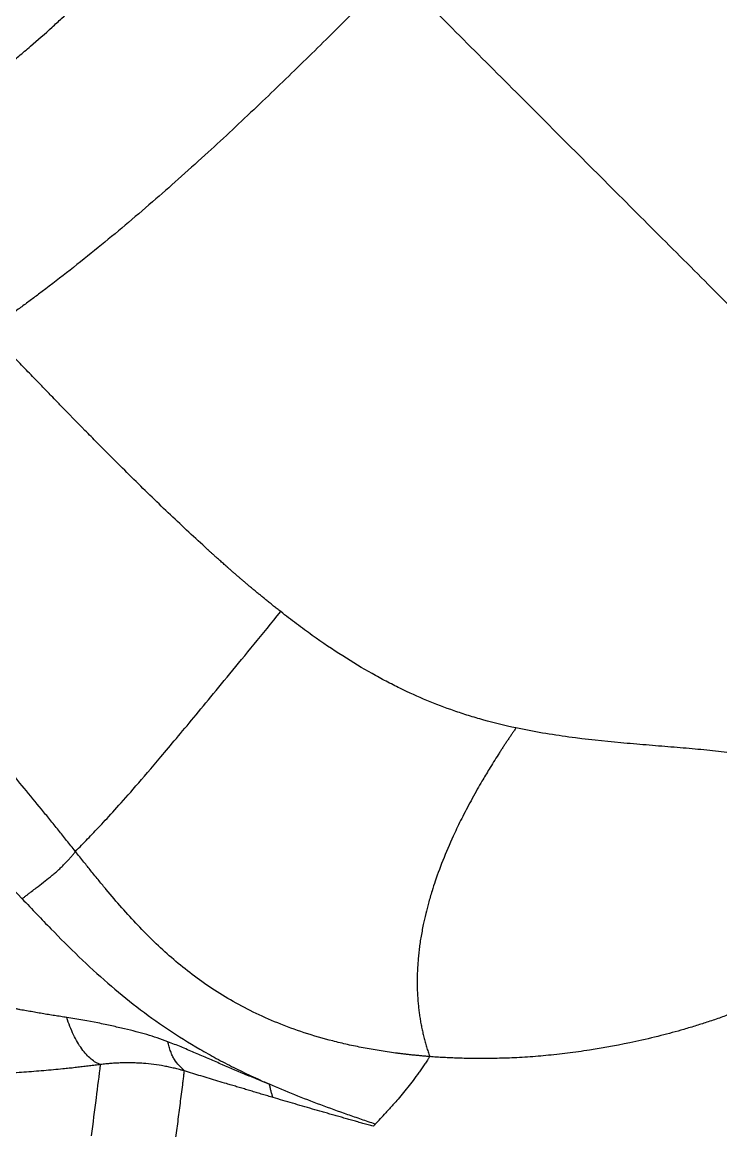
# Model space of a CAD drawing. Extents: x 0 to 84, y -21 to 126.
# Drawn here: x 53.16 to 61.47, y 12.71 to 25.89 of the extents above; entities that cross this region are included whole.
import ezdxf

# ---------------------------------------------------------------- set-up
doc = ezdxf.new("R2010")
doc.units = 0
doc.header["$MEASUREMENT"] = 0
doc.layers.add('1', color=4, linetype='Continuous')

# ---------------------------------------------------------------- blocks, each defined once
blk = doc.blocks.new('PRODIGY')
at = {"layer": '1', "color": 3, "linetype": 'Continuous', "lineweight": 25}
blk.add_line((48.146, 20.765), (53.161, 15.469), dxfattribs=at)
for points, knots in [([(50.994, 24.091), (51.011, 24.099), (51.046, 24.115), (51.097, 24.141), (51.148, 24.166), (51.199, 24.192), (51.25, 24.218), (51.301, 24.245), (51.351, 24.272), (51.401, 24.299), (51.45, 24.326), (51.5, 24.353), (51.549, 24.381), (51.598, 24.409), (51.646, 24.438), (51.695, 24.466), (51.743, 24.495), (51.791, 24.524), (51.838, 24.553), (51.885, 24.582), (51.932, 24.612), (51.979, 24.642), (52.026, 24.672), (52.072, 24.702), (52.118, 24.733), (52.164, 24.763), (52.209, 24.794), (52.255, 24.825), (52.3, 24.856), (52.344, 24.888), (52.389, 24.919), (52.433, 24.951), (52.477, 24.983), (52.521, 25.015), (52.564, 25.047), (52.607, 25.079), (52.65, 25.112), (52.693, 25.144), (52.735, 25.177), (52.778, 25.209), (52.819, 25.242), (52.881, 25.291), (52.963, 25.357), (53.05, 25.428), (53.149, 25.511), (53.301, 25.64), (53.471, 25.79), (53.671, 25.974), (53.858, 26.15), (54.073, 26.358), (54.21, 26.494), (54.277, 26.559)], [0, 0, 0, 0, 0.0139741, 0.0279275, 0.0418588, 0.0557665, 0.0696495, 0.0835069, 0.0973378, 0.1111417, 0.1249182, 0.1386667, 0.1523873, 0.1660797, 0.1797439, 0.1933799, 0.2069879, 0.220568, 0.2341203, 0.2476452, 0.2611427, 0.274613, 0.2880563, 0.3014727, 0.3148623, 0.3282248, 0.3415599, 0.3548669, 0.3681453, 0.3813943, 0.3946132, 0.4078013, 0.4209575, 0.4340811, 0.447171, 0.4602262, 0.4732456, 0.4862279, 0.4991719, 0.5120764, 0.5249398, 0.5377609, 0.5696011, 0.6011415, 0.6193523, 0.6632403, 0.7459361, 0.7833918, 0.8599805, 0.932484, 1, 1, 1, 1]), ([(57.595, 26.501), (57.505, 26.411), (57.324, 26.23), (56.961, 25.868), (56.505, 25.418), (55.947, 24.879), (55.464, 24.426), (55.062, 24.063), (54.746, 23.784), (54.429, 23.513), (54.103, 23.241), (53.775, 22.978), (53.515, 22.777), (53.328, 22.636), (53.214, 22.551), (53.1, 22.468), (52.987, 22.386), (52.874, 22.305), (52.798, 22.252), (52.761, 22.226)], [0, 0, 0, 0, 0.059163, 0.118326, 0.236661, 0.354973, 0.476979, 0.542635, 0.605615, 0.672054, 0.736301, 0.80292, 0.867811, 0.890201, 0.912443, 0.934539, 0.956495, 0.978314, 1, 1, 1, 1]), ([(63.688, 20.409), (62.904, 21.193), (62.712, 21.385), (62.409, 21.687), (62.096, 22.001), (61.774, 22.322), (61.445, 22.651), (61.111, 22.986), (60.771, 23.325), (60.429, 23.667), (60.084, 24.012), (59.618, 24.478), (59.031, 25.066), (58.32, 25.777), (57.838, 26.259), (57.595, 26.501)], [0, 0, 0, 0, 0.05576, 0.112545, 0.168682, 0.225319, 0.282864, 0.342188, 0.403103, 0.46568, 0.529241, 0.594464, 0.72712, 0.862717, 1, 1, 1, 1]), ([(56.237, 18.883), (56.223, 18.894), (56.195, 18.916), (56.153, 18.949), (56.112, 18.982), (56.072, 19.014), (56.033, 19.046), (55.996, 19.077), (55.959, 19.107), (55.923, 19.137), (55.888, 19.166), (55.855, 19.194), (55.822, 19.222), (55.791, 19.249), (55.76, 19.275), (55.731, 19.3), (55.702, 19.325), (55.675, 19.348), (55.649, 19.371), (55.624, 19.393), (55.6, 19.414), (55.577, 19.434), (55.555, 19.454), (55.534, 19.472), (55.515, 19.49), (55.496, 19.506), (55.479, 19.522), (55.462, 19.536), (55.447, 19.55), (55.433, 19.563), (55.42, 19.575), (55.408, 19.585), (55.397, 19.595), (55.387, 19.604), (55.378, 19.612), (55.371, 19.619), (55.293, 19.69), (55.144, 19.827), (54.925, 20.033), (54.707, 20.243), (54.489, 20.456), (54.272, 20.672), (54.078, 20.866), (53.862, 21.086), (53.702, 21.249), (53.569, 21.386), (53.498, 21.459), (53.4, 21.56), (53.277, 21.687), (53.128, 21.842), (52.953, 22.025), (52.828, 22.156), (52.761, 22.226)], [0, 0, 0, 0, 0.011014, 0.021813, 0.032396, 0.042761, 0.052904, 0.062822, 0.07251, 0.081962, 0.091173, 0.100138, 0.108851, 0.117307, 0.125502, 0.133431, 0.14109, 0.148475, 0.155583, 0.162411, 0.168955, 0.175215, 0.181186, 0.186869, 0.19226, 0.197359, 0.202165, 0.206677, 0.210893, 0.214814, 0.218437, 0.221763, 0.224791, 0.227519, 0.229948, 0.232076, 0.233904, 0.295233, 0.357407, 0.420329, 0.483841, 0.547684, 0.611829, 0.655585, 0.740948, 0.754427, 0.775749, 0.804919, 0.84194, 0.886806, 0.939501, 1, 1, 1, 1]), ([(53.795, 16.032), (53.777, 16.054), (53.742, 16.098), (53.691, 16.162), (53.642, 16.223), (53.575, 16.306), (53.492, 16.409), (53.357, 16.575), (53.188, 16.78), (52.916, 17.107), (52.572, 17.512), (52.22, 17.913), (51.935, 18.232), (51.722, 18.467), (51.505, 18.702), (51.291, 18.934), (51.072, 19.168), (50.892, 19.359), (50.746, 19.513), (50.638, 19.626), (50.528, 19.742), (50.454, 19.82), (50.416, 19.859)], [0, 0, 0, 0, 0.017727, 0.034765, 0.051115, 0.066778, 0.10058, 0.13294, 0.198384, 0.262818, 0.389233, 0.513531, 0.574197, 0.636223, 0.696199, 0.757932, 0.817526, 0.879112, 0.908535, 0.93849, 0.968977, 1, 1, 1, 1]), ([(53.795, 16.032), (53.844, 16.082), (53.891, 16.13), (53.988, 16.229), (54.036, 16.28), (54.142, 16.392), (54.199, 16.453), (54.328, 16.596), (54.4, 16.677), (54.567, 16.869), (54.661, 16.979), (54.881, 17.238), (55.006, 17.387), (55.292, 17.73), (55.452, 17.925), (55.814, 18.365), (56.015, 18.611), (56.237, 18.883)], [0, 0, 0, 0, 0.125, 0.125, 0.25, 0.25, 0.375, 0.375, 0.5, 0.5, 0.625, 0.625, 0.75, 0.75, 0.875, 0.875, 1, 1, 1, 1]), ([(59.036, 17.5), (58.903, 17.528), (58.774, 17.56), (58.591, 17.611), (58.531, 17.628), (58.414, 17.665), (58.357, 17.684), (58.19, 17.742), (58.082, 17.783), (57.869, 17.871), (57.763, 17.919), (57.601, 17.998), (57.547, 18.026), (57.436, 18.084), (57.38, 18.114), (57.21, 18.21), (57.094, 18.28), (56.856, 18.432), (56.735, 18.513), (56.551, 18.645), (56.488, 18.691), (56.363, 18.785), (56.3, 18.833), (56.237, 18.883)], [0, 0, 0, 0, 0.125, 0.125, 0.1875, 0.1875, 0.25, 0.25, 0.375, 0.375, 0.5, 0.5, 0.5625, 0.5625, 0.625, 0.625, 0.75, 0.75, 0.875, 0.875, 0.9375, 0.9375, 1, 1, 1, 1]), ([(59.036, 17.5), (59.029, 17.489), (59.013, 17.466), (58.991, 17.433), (58.967, 17.399), (58.944, 17.364), (58.921, 17.329), (58.897, 17.293), (58.873, 17.256), (58.849, 17.219), (58.796, 17.137), (58.722, 17.018), (58.64, 16.881), (58.552, 16.729), (58.476, 16.589), (58.386, 16.416), (58.288, 16.214), (58.175, 15.954), (58.091, 15.728), (58.033, 15.549), (57.995, 15.42), (57.961, 15.287), (57.936, 15.178), (57.918, 15.083), (57.904, 15.005), (57.892, 14.929), (57.883, 14.854), (57.875, 14.781), (57.869, 14.709), (57.864, 14.639), (57.862, 14.57), (57.86, 14.503), (57.861, 14.437), (57.862, 14.372), (57.866, 14.308), (57.87, 14.245), (57.876, 14.183), (57.883, 14.121), (57.892, 14.061), (57.902, 14.001), (57.913, 13.941), (57.926, 13.882), (57.94, 13.823), (57.955, 13.765), (57.972, 13.707), (57.99, 13.649), (58.004, 13.611), (58.01, 13.591)], [0, 0, 0, 0, 0.005464, 0.011031, 0.016702, 0.022477, 0.028358, 0.034344, 0.040437, 0.046636, 0.052943, 0.081962, 0.106634, 0.123252, 0.161156, 0.180507, 0.216669, 0.27338, 0.33157, 0.357279, 0.391488, 0.421067, 0.453293, 0.474327, 0.495576, 0.517036, 0.538704, 0.560574, 0.582639, 0.604891, 0.62732, 0.649918, 0.672675, 0.695578, 0.718617, 0.741779, 0.76505, 0.788415, 0.811859, 0.835365, 0.858916, 0.882492, 0.906072, 0.929636, 0.953159, 0.976622, 1, 1, 1, 1]), ([(63.266, 16.749), (63.236, 16.765), (63.206, 16.782), (63.145, 16.814), (63.114, 16.829), (63.05, 16.858), (63.018, 16.873), (62.953, 16.9), (62.92, 16.913), (62.852, 16.938), (62.818, 16.95), (62.748, 16.974), (62.712, 16.986), (62.604, 17.018), (62.53, 17.038), (62.378, 17.076), (62.299, 17.093), (62.178, 17.117), (62.137, 17.124), (62.055, 17.139), (62.013, 17.146), (61.887, 17.166), (61.801, 17.178), (61.669, 17.195), (61.624, 17.201), (61.534, 17.211), (61.489, 17.216), (61.353, 17.231), (61.26, 17.24), (61.073, 17.257), (60.977, 17.265), (60.783, 17.281), (60.684, 17.289), (60.485, 17.306), (60.384, 17.314), (60.08, 17.342), (59.874, 17.364), (59.457, 17.42), (59.247, 17.455), (59.036, 17.5)], [0, 0, 0, 0, 0.03125, 0.03125, 0.0625, 0.0625, 0.09375, 0.09375, 0.125, 0.125, 0.15625, 0.15625, 0.1875, 0.1875, 0.25, 0.25, 0.3125, 0.3125, 0.34375, 0.34375, 0.375, 0.375, 0.4375, 0.4375, 0.46875, 0.46875, 0.5, 0.5, 0.5625, 0.5625, 0.625, 0.625, 0.6875, 0.6875, 0.75, 0.75, 0.875, 0.875, 1, 1, 1, 1]), ([(53.161, 15.469), (53.17, 15.476), (53.188, 15.49), (53.216, 15.512), (53.245, 15.534), (53.283, 15.563), (53.339, 15.606), (53.414, 15.664), (53.484, 15.719), (53.538, 15.764), (53.579, 15.799), (53.617, 15.834), (53.653, 15.869), (53.686, 15.902), (53.716, 15.934), (53.744, 15.967), (53.77, 15.999), (53.787, 16.021), (53.795, 16.032)], [0, 0, 0, 0, 0.038283, 0.079987, 0.125111, 0.16704, 0.24996, 0.374731, 0.499489, 0.563803, 0.62433, 0.688189, 0.74935, 0.801995, 0.853381, 0.90351, 0.952382, 1, 1, 1, 1]), ([(58.01, 13.591), (57.995, 13.593), (57.964, 13.595), (57.917, 13.599), (57.871, 13.604), (57.825, 13.608), (57.78, 13.613), (57.735, 13.618), (57.691, 13.623), (57.647, 13.628), (57.553, 13.641), (57.41, 13.661), (57.22, 13.695), (57.036, 13.733), (56.802, 13.789), (56.523, 13.87), (56.205, 13.986), (55.911, 14.117), (55.639, 14.262), (55.387, 14.419), (55.154, 14.588), (54.935, 14.767), (54.73, 14.956), (54.534, 15.154), (54.345, 15.361), (54.194, 15.539), (54.072, 15.686), (53.984, 15.795), (53.89, 15.912), (53.829, 15.989), (53.795, 16.032)], [0, 0, 0, 0, 0.009627, 0.019143, 0.028548, 0.037841, 0.047022, 0.056091, 0.065048, 0.073894, 0.082629, 0.122193, 0.159768, 0.196512, 0.231628, 0.298666, 0.361728, 0.421782, 0.479765, 0.536545, 0.592841, 0.64915, 0.70582, 0.763054, 0.820947, 0.879665, 0.907564, 0.939358, 0.96655, 1, 1, 1, 1]), ([(53.161, 15.469), (53.22, 15.407), (53.333, 15.288), (53.557, 15.055), (53.833, 14.778), (54.173, 14.466), (54.523, 14.179), (54.889, 13.916), (55.207, 13.717), (55.473, 13.568), (55.642, 13.48), (55.78, 13.412), (55.884, 13.362), (55.991, 13.313), (56.065, 13.28), (56.102, 13.264)], [0, 0, 0, 0, 0.0691276, 0.1333757, 0.2607295, 0.3860596, 0.5068696, 0.6270612, 0.7500367, 0.8107204, 0.8736783, 0.9038159, 0.9349066, 0.9669638, 1, 1, 1, 1]), ([(53.692, 14.057), (53.68, 14.059), (53.656, 14.062), (53.62, 14.068), (53.583, 14.074), (53.547, 14.079), (53.51, 14.085), (53.473, 14.091), (53.436, 14.097), (53.399, 14.104), (53.362, 14.11), (53.325, 14.116), (53.288, 14.123), (53.251, 14.129), (53.214, 14.136), (53.176, 14.142), (53.139, 14.149), (53.102, 14.156), (53.064, 14.163), (53.027, 14.169), (52.989, 14.176), (52.937, 14.186), (52.869, 14.199), (52.785, 14.215), (52.702, 14.232), (52.619, 14.249), (52.536, 14.266), (52.453, 14.283), (52.37, 14.301), (52.288, 14.319), (52.233, 14.331), (52.206, 14.337)], [0, 0, 0, 0, 0.0253026, 0.0506008, 0.0758939, 0.1011812, 0.126462, 0.1517354, 0.1770007, 0.2022568, 0.2275029, 0.2527379, 0.2779609, 0.303171, 0.328367, 0.353548, 0.3787131, 0.4038613, 0.4289915, 0.4541029, 0.4791946, 0.5042655, 0.5599005, 0.61542, 0.6708147, 0.7260758, 0.7811931, 0.8361557, 0.8909523, 0.9455714, 1, 1, 1, 1]), ([(62.196, 14.367), (62.175, 14.357), (62.133, 14.337), (62.071, 14.308), (62.013, 14.281), (61.959, 14.257), (61.898, 14.229), (61.833, 14.2), (61.736, 14.159), (61.617, 14.11), (61.471, 14.055), (61.328, 14.006), (61.18, 13.959), (60.992, 13.902), (60.751, 13.837), (60.377, 13.749), (60.007, 13.68), (59.651, 13.631), (59.395, 13.603), (59.184, 13.586), (59.021, 13.577), (58.859, 13.571), (58.669, 13.567), (58.485, 13.569), (58.352, 13.572), (58.263, 13.576), (58.176, 13.58), (58.093, 13.585), (58.037, 13.589), (58.01, 13.591)], [0, 0, 0, 0, 0.015845, 0.030824, 0.044946, 0.058216, 0.070641, 0.088984, 0.106078, 0.141205, 0.175076, 0.211784, 0.245426, 0.281893, 0.347816, 0.4198, 0.551745, 0.614638, 0.67567, 0.734901, 0.765019, 0.792034, 0.849261, 0.899831, 0.921218, 0.94193, 0.961966, 0.981323, 1, 1, 1, 1]), ([(54.095, 13.497), (54.057, 13.509), (54.018, 13.531), (53.943, 13.595), (53.906, 13.635), (53.836, 13.732), (53.803, 13.789), (53.743, 13.914), (53.716, 13.984), (53.692, 14.057)], [0, 0, 0, 0, 0.25, 0.25, 0.5, 0.5, 0.75, 0.75, 1, 1, 1, 1]), ([(54.895, 13.768), (54.852, 13.784), (54.81, 13.799), (54.727, 13.827), (54.685, 13.84), (54.602, 13.865), (54.56, 13.876), (54.472, 13.899), (54.426, 13.911), (54.33, 13.933), (54.28, 13.945), (54.175, 13.968), (54.12, 13.98), (53.948, 14.015), (53.824, 14.037), (53.692, 14.057)], [0, 0, 0, 0, 0.125, 0.125, 0.25, 0.25, 0.375, 0.375, 0.5, 0.5, 0.625, 0.625, 0.75, 0.75, 1, 1, 1, 1]), ([(55.092, 13.421), (55.082, 13.431), (55.071, 13.442), (55.05, 13.463), (55.04, 13.474), (55.009, 13.507), (54.99, 13.53), (54.964, 13.571), (54.956, 13.586), (54.941, 13.617), (54.935, 13.634), (54.922, 13.67), (54.917, 13.689), (54.906, 13.728), (54.901, 13.748), (54.895, 13.768)], [0, 0, 0, 0, 0.125, 0.125, 0.25, 0.25, 0.5, 0.5, 0.625, 0.625, 0.75, 0.75, 0.875, 0.875, 1, 1, 1, 1]), ([(56.102, 13.264), (56.053, 13.283), (56.004, 13.303), (55.905, 13.343), (55.855, 13.363), (55.706, 13.425), (55.606, 13.468), (55.456, 13.533), (55.406, 13.555), (55.306, 13.598), (55.256, 13.62), (55.154, 13.663), (55.103, 13.685), (54.999, 13.727), (54.947, 13.748), (54.895, 13.768)], [0, 0, 0, 0, 0.125, 0.125, 0.25, 0.25, 0.5, 0.5, 0.625, 0.625, 0.75, 0.75, 0.875, 0.875, 1, 1, 1, 1]), ([(58.01, 13.591), (58.004, 13.582), (57.992, 13.564), (57.975, 13.538), (57.96, 13.515), (57.939, 13.484), (57.913, 13.446), (57.868, 13.384), (57.814, 13.31), (57.747, 13.225), (57.682, 13.145), (57.623, 13.075), (57.573, 13.017), (57.53, 12.969), (57.501, 12.938), (57.487, 12.923)], [0, 0, 0, 0, 0.035958, 0.0687338, 0.0983221, 0.1247186, 0.1887761, 0.2495097, 0.3792462, 0.4993876, 0.6276898, 0.7496422, 0.8348395, 0.918294, 1, 1, 1, 1]), ([(54.095, 13.497), (54.084, 13.495), (54.062, 13.492), (54.029, 13.488), (53.996, 13.484), (53.962, 13.48), (53.928, 13.476), (53.894, 13.472), (53.859, 13.468), (53.825, 13.464), (53.79, 13.46), (53.755, 13.456), (53.719, 13.452), (53.683, 13.449), (53.584, 13.439), (53.418, 13.423), (53.185, 13.405), (52.948, 13.388), (52.763, 13.378), (52.631, 13.371), (52.552, 13.368), (52.473, 13.364), (52.394, 13.361), (52.315, 13.358), (52.262, 13.357), (52.236, 13.356)], [0, 0, 0, 0, 0.019249, 0.038539, 0.057873, 0.077252, 0.09668, 0.116157, 0.135686, 0.15527, 0.17491, 0.194609, 0.214368, 0.23419, 0.254077, 0.37917, 0.505561, 0.629592, 0.754525, 0.795265, 0.836055, 0.87691, 0.917844, 0.958869, 1, 1, 1, 1]), ([(53.987, 12.649), (54.006, 12.799), (54.042, 13.082), (54.078, 13.364), (54.095, 13.497)], [0, 0, 0, 0, 0.531769, 1, 1, 1, 1]), ([(55.092, 13.421), (55.086, 13.422), (55.066, 13.428), (55.037, 13.436), (55.003, 13.445), (54.963, 13.455), (54.912, 13.466), (54.831, 13.483), (54.728, 13.499), (54.623, 13.51), (54.538, 13.515), (54.473, 13.517), (54.408, 13.518), (54.344, 13.517), (54.281, 13.514), (54.218, 13.51), (54.156, 13.504), (54.116, 13.499), (54.095, 13.497)], [0, 0, 0, 0, 0.018892, 0.061513, 0.09239, 0.123165, 0.185227, 0.246851, 0.371864, 0.495557, 0.560752, 0.625333, 0.689304, 0.752666, 0.815419, 0.877561, 0.939089, 1, 1, 1, 1]), ([(54.978, 12.523), (54.987, 12.595), (54.996, 12.667), (55.014, 12.811), (55.024, 12.883), (55.042, 13.028), (55.051, 13.1), (55.065, 13.209), (55.07, 13.245), (55.077, 13.3), (55.079, 13.318), (55.084, 13.355), (55.086, 13.373), (55.088, 13.392)], [0, 0, 0, 0, 0.25, 0.25, 0.5, 0.5, 0.75, 0.75, 0.875, 0.875, 0.9375, 0.9375, 1, 1, 1, 1]), ([(56.147, 13.105), (56.126, 13.111), (56.084, 13.123), (56.021, 13.142), (55.959, 13.16), (55.897, 13.179), (55.835, 13.197), (55.774, 13.216), (55.713, 13.234), (55.653, 13.252), (55.578, 13.274), (55.49, 13.301), (55.389, 13.331), (55.289, 13.361), (55.19, 13.391), (55.125, 13.411), (55.092, 13.421)], [0, 0, 0, 0, 0.058361, 0.116549, 0.174567, 0.232419, 0.290106, 0.347632, 0.405001, 0.462216, 0.519279, 0.616597, 0.713314, 0.809444, 0.905001, 1, 1, 1, 1]), ([(56.147, 13.105), (56.142, 13.116), (56.138, 13.128), (56.13, 13.153), (56.126, 13.166), (56.119, 13.194), (56.116, 13.209), (56.11, 13.237), (56.107, 13.251), (56.102, 13.264)], [0, 0, 0, 0, 0.25, 0.25, 0.5, 0.5, 0.75, 0.75, 1, 1, 1, 1]), ([(57.362, 12.788), (57.334, 12.798), (57.307, 12.807), (57.252, 12.826), (57.225, 12.835), (57.143, 12.863), (57.089, 12.882), (56.927, 12.939), (56.82, 12.977), (56.505, 13.095), (56.3, 13.177), (56.102, 13.264)], [0, 0, 0, 0, 0.0625, 0.0625, 0.125, 0.125, 0.25, 0.25, 0.5, 0.5, 1, 1, 1, 1]), ([(57.338, 12.764), (57.318, 12.769), (57.277, 12.781), (57.216, 12.797), (57.155, 12.814), (57.095, 12.831), (57.034, 12.848), (56.974, 12.866), (56.914, 12.883), (56.853, 12.9), (56.793, 12.917), (56.713, 12.94), (56.614, 12.968), (56.496, 13.002), (56.379, 13.037), (56.262, 13.071), (56.185, 13.093), (56.147, 13.105)], [0, 0, 0, 0, 0.0503031, 0.1005908, 0.1508661, 0.2011322, 0.251392, 0.3016486, 0.3519049, 0.402164, 0.4524288, 0.5027022, 0.6027724, 0.7025168, 0.801956, 0.9011103, 1, 1, 1, 1]), ([(57.362, 12.788), (57.358, 12.784), (57.35, 12.776), (57.342, 12.768), (57.338, 12.764)], [0, 0, 0, 0, 0.499848, 1, 1, 1, 1])]:
    blk.add_open_spline(points, degree=3, knots=knots, dxfattribs=at)
for points in [[(55.088, 13.392), (55.09, 13.401), (55.091, 13.411), (55.092, 13.421)], [(57.362, 12.788), (57.403, 12.831), (57.445, 12.876), (57.487, 12.923)]]:
    blk.add_open_spline(points, degree=3, dxfattribs=at)

msp = doc.modelspace()

# ---------------------------------------------------------------- block references
at = {"layer": '1'}
msp.add_blockref('PRODIGY', (0, 0), dxfattribs=at)

doc.saveas('drawing.dxf')
